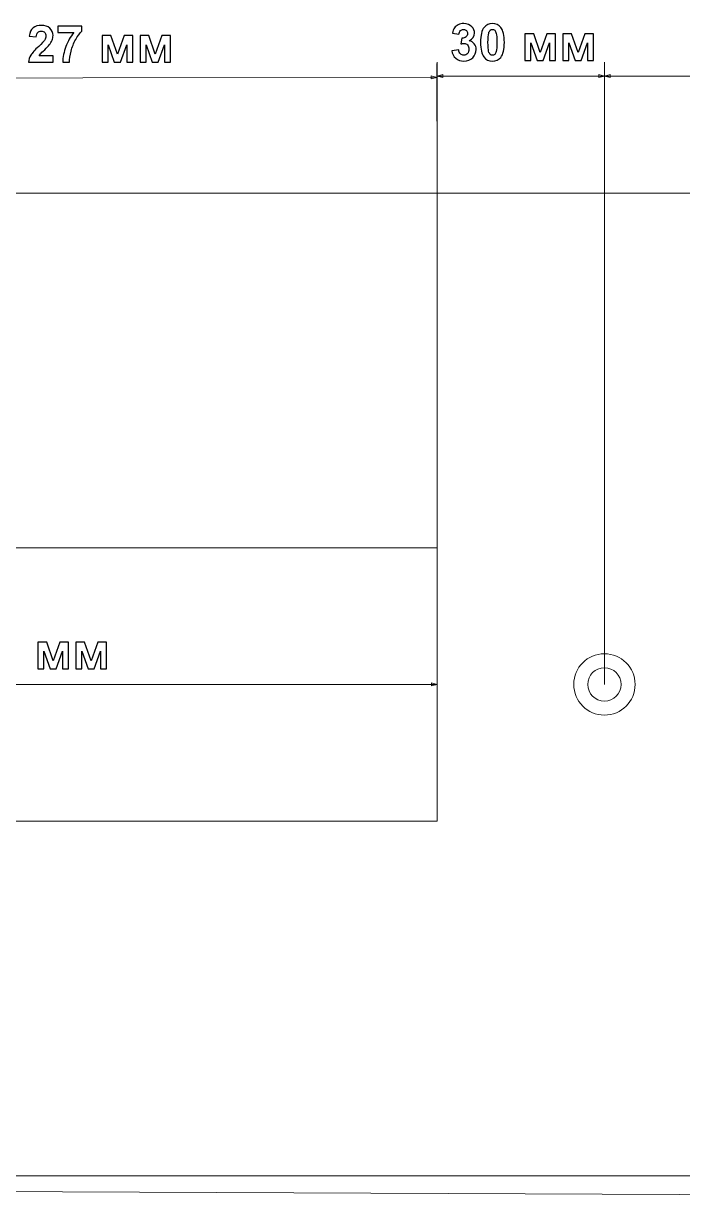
# Model space of a CAD drawing. Header units: centimetres. Extents: x -84 to 84, y -59 to 59.
# Drawn here: x -49.79 to -37.98, y 27.33 to 48.46 of the extents above; entities that cross this region are included whole.
import ezdxf

# ---------------------------------------------------------------- set-up
doc = ezdxf.new("R2010")
doc.units = ezdxf.units.CM
doc.header["$MEASUREMENT"] = 0
doc.layers.add('layer 1', color=7, linetype='Continuous')

msp = doc.modelspace()

# ---------------------------------------------------------------- linework, layer by layer
at = {"layer": 'layer 1', "color": 155}
for points, knots in [([(-49.25824, 47.88085), (-49.25824, 47.88085), (-49.25824, 47.76436), (-49.25824, 47.76436), (-49.25824, 47.76436), (-49.25824, 47.76436), (-49.69942, 47.76436), (-49.69942, 47.76436), (-49.69942, 47.76436), (-49.69468, 47.80869), (-49.68031, 47.85058), (-49.65646, 47.89017), (-49.65646, 47.89017), (-49.63262, 47.92977), (-49.58538, 47.98235), (-49.51506, 48.04793), (-49.51506, 48.04793), (-49.45834, 48.10083), (-49.42364, 48.13675), (-49.4108, 48.15555), (-49.4108, 48.15555), (-49.39353, 48.18154), (-49.38481, 48.20722), (-49.38481, 48.23275), (-49.38481, 48.23275), (-49.38481, 48.26088), (-49.3923, 48.28244), (-49.40744, 48.29757), (-49.40744, 48.29757), (-49.42242, 48.3127), (-49.44321, 48.3202), (-49.46966, 48.3202), (-49.46966, 48.3202), (-49.49595, 48.3202), (-49.51674, 48.31225), (-49.53233, 48.29635), (-49.53233, 48.29635), (-49.54777, 48.2806), (-49.55664, 48.25431), (-49.55908, 48.21747), (-49.55908, 48.21747), (-49.55908, 48.21747), (-49.68474, 48.23), (-49.68474, 48.23), (-49.68474, 48.23), (-49.67725, 48.2994), (-49.65386, 48.34924), (-49.61442, 48.37951), (-49.61442, 48.37951), (-49.57498, 48.40962), (-49.52576, 48.42476), (-49.4666, 48.42476), (-49.4666, 48.42476), (-49.40178, 48.42476), (-49.35088, 48.40718), (-49.31373, 48.37217), (-49.31373, 48.37217), (-49.27673, 48.33716), (-49.25824, 48.2936), (-49.25824, 48.24147), (-49.25824, 48.24147), (-49.25824, 48.21181), (-49.26359, 48.18368), (-49.27414, 48.15678), (-49.27414, 48.15678), (-49.28468, 48.13003), (-49.3015, 48.10205), (-49.32458, 48.0727), (-49.32458, 48.0727), (-49.33972, 48.05313), (-49.36739, 48.02516), (-49.40713, 47.98862), (-49.40713, 47.98862), (-49.44703, 47.95208), (-49.47225, 47.92793), (-49.4828, 47.91585), (-49.4828, 47.91585), (-49.4935, 47.90393), (-49.50206, 47.89216), (-49.50864, 47.88085), (-49.50864, 47.88085), (-49.50864, 47.88085), (-49.25824, 47.88085), (-49.25824, 47.88085)], [0, 0, 0, 0, 0.04545455, 0.04545455, 0.04545455, 0.04545455, 0.09090909, 0.09090909, 0.09090909, 0.09090909, 0.13636364, 0.13636364, 0.13636364, 0.13636364, 0.18181818, 0.18181818, 0.18181818, 0.18181818, 0.22727273, 0.22727273, 0.22727273, 0.22727273, 0.27272727, 0.27272727, 0.27272727, 0.27272727, 0.31818182, 0.31818182, 0.31818182, 0.31818182, 0.36363636, 0.36363636, 0.36363636, 0.36363636, 0.40909091, 0.40909091, 0.40909091, 0.40909091, 0.45454545, 0.45454545, 0.45454545, 0.45454545, 0.5, 0.5, 0.5, 0.5, 0.54545455, 0.54545455, 0.54545455, 0.54545455, 0.59090909, 0.59090909, 0.59090909, 0.59090909, 0.63636364, 0.63636364, 0.63636364, 0.63636364, 0.68181818, 0.68181818, 0.68181818, 0.68181818, 0.72727273, 0.72727273, 0.72727273, 0.72727273, 0.77272727, 0.77272727, 0.77272727, 0.77272727, 0.81818182, 0.81818182, 0.81818182, 0.81818182, 0.86363636, 0.86363636, 0.86363636, 0.86363636, 0.90909091, 0.90909091, 0.90909091, 0.90909091, 1, 1, 1, 1]), ([(-49.1737, 48.29635), (-49.1737, 48.29635), (-49.1737, 48.41283), (-49.1737, 48.41283), (-49.1737, 48.41283), (-49.1737, 48.41283), (-48.7426, 48.41283), (-48.7426, 48.41283), (-48.7426, 48.41283), (-48.7426, 48.41283), (-48.7426, 48.32111), (-48.7426, 48.32111), (-48.7426, 48.32111), (-48.77822, 48.28611), (-48.8143, 48.23596), (-48.85114, 48.17054), (-48.85114, 48.17054), (-48.88783, 48.10511), (-48.91596, 48.03555), (-48.93522, 47.96187), (-48.93522, 47.96187), (-48.95448, 47.88818), (-48.96396, 47.8223), (-48.96365, 47.76436), (-48.96365, 47.76436), (-48.96365, 47.76436), (-49.08473, 47.76436), (-49.08473, 47.76436), (-49.08473, 47.76436), (-49.08259, 47.85532), (-49.06394, 47.94811), (-49.02862, 48.04274), (-49.02862, 48.04274), (-48.99316, 48.13721), (-48.94607, 48.2219), (-48.88691, 48.29635), (-48.88691, 48.29635), (-48.88691, 48.29635), (-49.1737, 48.29635), (-49.1737, 48.29635)], [0, 0, 0, 0, 0.09090909, 0.09090909, 0.09090909, 0.09090909, 0.18181818, 0.18181818, 0.18181818, 0.18181818, 0.27272727, 0.27272727, 0.27272727, 0.27272727, 0.36363636, 0.36363636, 0.36363636, 0.36363636, 0.45454545, 0.45454545, 0.45454545, 0.45454545, 0.54545455, 0.54545455, 0.54545455, 0.54545455, 0.63636364, 0.63636364, 0.63636364, 0.63636364, 0.72727273, 0.72727273, 0.72727273, 0.72727273, 0.81818182, 0.81818182, 0.81818182, 0.81818182, 1, 1, 1, 1]), ([(-42.11126, 47.97013), (-42.11126, 47.97013), (-41.98927, 47.98496), (-41.98927, 47.98496), (-41.98927, 47.98496), (-41.98544, 47.95377), (-41.97505, 47.92992), (-41.95808, 47.91341), (-41.95808, 47.91341), (-41.94111, 47.8969), (-41.92063, 47.88865), (-41.89663, 47.88865), (-41.89663, 47.88865), (-41.87079, 47.88865), (-41.84908, 47.89859), (-41.83135, 47.91831), (-41.83135, 47.91831), (-41.81377, 47.93803), (-41.8049, 47.96463), (-41.8049, 47.99826), (-41.8049, 47.99826), (-41.8049, 48.0299), (-41.81331, 48.05512), (-41.83028, 48.07362), (-41.83028, 48.07362), (-41.84725, 48.09212), (-41.86789, 48.10144), (-41.89235, 48.10144), (-41.89235, 48.10144), (-41.9084, 48.10144), (-41.92751, 48.09823), (-41.94982, 48.09197), (-41.94982, 48.09197), (-41.94982, 48.09197), (-41.93591, 48.19408), (-41.93591, 48.19408), (-41.93591, 48.19408), (-41.90198, 48.19317), (-41.87614, 48.20066), (-41.85826, 48.2164), (-41.85826, 48.2164), (-41.84037, 48.232), (-41.8315, 48.25294), (-41.8315, 48.27908), (-41.8315, 48.27908), (-41.8315, 48.30125), (-41.83808, 48.31883), (-41.85122, 48.33213), (-41.85122, 48.33213), (-41.86437, 48.34527), (-41.8818, 48.35185), (-41.90366, 48.35185), (-41.90366, 48.35185), (-41.92521, 48.35185), (-41.94356, 48.34435), (-41.95869, 48.32937), (-41.95869, 48.32937), (-41.97398, 48.31439), (-41.98315, 48.29253), (-41.98651, 48.26379), (-41.98651, 48.26379), (-41.98651, 48.26379), (-42.10208, 48.28351), (-42.10208, 48.28351), (-42.10208, 48.28351), (-42.09398, 48.32356), (-42.0819, 48.35551), (-42.06555, 48.37951), (-42.06555, 48.37951), (-42.04934, 48.40336), (-42.02657, 48.42217), (-41.99752, 48.43592), (-41.99752, 48.43592), (-41.96848, 48.44953), (-41.93576, 48.45641), (-41.89968, 48.45641), (-41.89968, 48.45641), (-41.83792, 48.45641), (-41.78839, 48.43669), (-41.75109, 48.39709), (-41.75109, 48.39709), (-41.72037, 48.36469), (-41.70493, 48.328), (-41.70493, 48.28718), (-41.70493, 48.28718), (-41.70493, 48.2294), (-41.73642, 48.18308), (-41.79955, 48.14868), (-41.79955, 48.14868), (-41.76195, 48.14058), (-41.73199, 48.12254), (-41.70936, 48.09441), (-41.70936, 48.09441), (-41.68689, 48.06628), (-41.67558, 48.03235), (-41.67558, 47.9926), (-41.67558, 47.9926), (-41.67558, 47.93497), (-41.69667, 47.88574), (-41.73871, 47.84508), (-41.73871, 47.84508), (-41.78075, 47.80442), (-41.83303, 47.78409), (-41.89571, 47.78409), (-41.89571, 47.78409), (-41.95502, 47.78409), (-42.00425, 47.80121), (-42.04323, 47.8356), (-42.04323, 47.8356), (-42.08236, 47.86985), (-42.10499, 47.91464), (-42.11126, 47.97013)], [0, 0, 0, 0, 0.03448276, 0.03448276, 0.03448276, 0.03448276, 0.06896552, 0.06896552, 0.06896552, 0.06896552, 0.10344828, 0.10344828, 0.10344828, 0.10344828, 0.13793103, 0.13793103, 0.13793103, 0.13793103, 0.17241379, 0.17241379, 0.17241379, 0.17241379, 0.20689655, 0.20689655, 0.20689655, 0.20689655, 0.24137931, 0.24137931, 0.24137931, 0.24137931, 0.27586207, 0.27586207, 0.27586207, 0.27586207, 0.31034483, 0.31034483, 0.31034483, 0.31034483, 0.34482759, 0.34482759, 0.34482759, 0.34482759, 0.37931034, 0.37931034, 0.37931034, 0.37931034, 0.4137931, 0.4137931, 0.4137931, 0.4137931, 0.44827586, 0.44827586, 0.44827586, 0.44827586, 0.48275862, 0.48275862, 0.48275862, 0.48275862, 0.51724138, 0.51724138, 0.51724138, 0.51724138, 0.55172414, 0.55172414, 0.55172414, 0.55172414, 0.5862069, 0.5862069, 0.5862069, 0.5862069, 0.62068966, 0.62068966, 0.62068966, 0.62068966, 0.65517241, 0.65517241, 0.65517241, 0.65517241, 0.68965517, 0.68965517, 0.68965517, 0.68965517, 0.72413793, 0.72413793, 0.72413793, 0.72413793, 0.75862069, 0.75862069, 0.75862069, 0.75862069, 0.79310345, 0.79310345, 0.79310345, 0.79310345, 0.82758621, 0.82758621, 0.82758621, 0.82758621, 0.86206897, 0.86206897, 0.86206897, 0.86206897, 0.89655172, 0.89655172, 0.89655172, 0.89655172, 0.93103448, 0.93103448, 0.93103448, 0.93103448, 1, 1, 1, 1]), ([(-41.3842, 48.45641), (-41.32061, 48.45641), (-41.27093, 48.43363), (-41.235, 48.38808), (-41.235, 48.38808), (-41.19235, 48.33427), (-41.17095, 48.24484), (-41.17095, 48.12009), (-41.17095, 48.12009), (-41.17095, 47.99551), (-41.1925, 47.90592), (-41.23546, 47.8515), (-41.23546, 47.8515), (-41.27108, 47.80656), (-41.32061, 47.78409), (-41.3842, 47.78409), (-41.3842, 47.78409), (-41.4481, 47.78409), (-41.49962, 47.8087), (-41.53875, 47.85792), (-41.53875, 47.85792), (-41.57789, 47.90715), (-41.59746, 47.99505), (-41.59746, 48.12132), (-41.59746, 48.12132), (-41.59746, 48.24529), (-41.5759, 48.33457), (-41.53295, 48.38899), (-41.53295, 48.38899), (-41.49733, 48.43394), (-41.4478, 48.45641), (-41.3842, 48.45641)], [0, 0, 0, 0, 0.11111111, 0.11111111, 0.11111111, 0.11111111, 0.22222222, 0.22222222, 0.22222222, 0.22222222, 0.33333333, 0.33333333, 0.33333333, 0.33333333, 0.44444444, 0.44444444, 0.44444444, 0.44444444, 0.55555556, 0.55555556, 0.55555556, 0.55555556, 0.66666667, 0.66666667, 0.66666667, 0.66666667, 0.77777778, 0.77777778, 0.77777778, 0.77777778, 1, 1, 1, 1]), ([(-48.37755, 48.2404), (-48.37755, 48.2404), (-48.22071, 48.2404), (-48.22071, 48.2404), (-48.22071, 48.2404), (-48.22071, 48.2404), (-48.10376, 47.90867), (-48.10376, 47.90867), (-48.10376, 47.90867), (-48.10376, 47.90867), (-47.98483, 48.2404), (-47.98483, 48.2404), (-47.98483, 48.2404), (-47.98483, 48.2404), (-47.82905, 48.2404), (-47.82905, 48.2404), (-47.82905, 48.2404), (-47.82905, 48.2404), (-47.82905, 47.76436), (-47.82905, 47.76436), (-47.82905, 47.76436), (-47.82905, 47.76436), (-47.93637, 47.76436), (-47.93637, 47.76436), (-47.93637, 47.76436), (-47.93637, 47.76436), (-47.93637, 48.07774), (-47.93637, 48.07774), (-47.93637, 48.07774), (-47.93637, 48.07774), (-48.05163, 47.76436), (-48.05163, 47.76436), (-48.05163, 47.76436), (-48.05163, 47.76436), (-48.15971, 47.76436), (-48.15971, 47.76436), (-48.15971, 47.76436), (-48.15971, 47.76436), (-48.27024, 48.07774), (-48.27024, 48.07774), (-48.27024, 48.07774), (-48.27024, 48.07774), (-48.27024, 47.76436), (-48.27024, 47.76436), (-48.27024, 47.76436), (-48.27024, 47.76436), (-48.37755, 47.76436), (-48.37755, 47.76436), (-48.37755, 47.76436), (-48.37755, 47.76436), (-48.37755, 48.2404), (-48.37755, 48.2404)], [0, 0, 0, 0, 0.07142857, 0.07142857, 0.07142857, 0.07142857, 0.14285714, 0.14285714, 0.14285714, 0.14285714, 0.21428571, 0.21428571, 0.21428571, 0.21428571, 0.28571429, 0.28571429, 0.28571429, 0.28571429, 0.35714286, 0.35714286, 0.35714286, 0.35714286, 0.42857143, 0.42857143, 0.42857143, 0.42857143, 0.5, 0.5, 0.5, 0.5, 0.57142857, 0.57142857, 0.57142857, 0.57142857, 0.64285714, 0.64285714, 0.64285714, 0.64285714, 0.71428571, 0.71428571, 0.71428571, 0.71428571, 0.78571429, 0.78571429, 0.78571429, 0.78571429, 0.85714286, 0.85714286, 0.85714286, 0.85714286, 1, 1, 1, 1]), ([(-47.69911, 48.2404), (-47.69911, 48.2404), (-47.54227, 48.2404), (-47.54227, 48.2404), (-47.54227, 48.2404), (-47.54227, 48.2404), (-47.42532, 47.90867), (-47.42532, 47.90867), (-47.42532, 47.90867), (-47.42532, 47.90867), (-47.30639, 48.2404), (-47.30639, 48.2404), (-47.30639, 48.2404), (-47.30639, 48.2404), (-47.15061, 48.2404), (-47.15061, 48.2404), (-47.15061, 48.2404), (-47.15061, 48.2404), (-47.15061, 47.76436), (-47.15061, 47.76436), (-47.15061, 47.76436), (-47.15061, 47.76436), (-47.25793, 47.76436), (-47.25793, 47.76436), (-47.25793, 47.76436), (-47.25793, 47.76436), (-47.25793, 48.07774), (-47.25793, 48.07774), (-47.25793, 48.07774), (-47.25793, 48.07774), (-47.37319, 47.76436), (-47.37319, 47.76436), (-47.37319, 47.76436), (-47.37319, 47.76436), (-47.48127, 47.76436), (-47.48127, 47.76436), (-47.48127, 47.76436), (-47.48127, 47.76436), (-47.5918, 48.07774), (-47.5918, 48.07774), (-47.5918, 48.07774), (-47.5918, 48.07774), (-47.5918, 47.76436), (-47.5918, 47.76436), (-47.5918, 47.76436), (-47.5918, 47.76436), (-47.69911, 47.76436), (-47.69911, 47.76436), (-47.69911, 47.76436), (-47.69911, 47.76436), (-47.69911, 48.2404), (-47.69911, 48.2404)], [0, 0, 0, 0, 0.07142857, 0.07142857, 0.07142857, 0.07142857, 0.14285714, 0.14285714, 0.14285714, 0.14285714, 0.21428571, 0.21428571, 0.21428571, 0.21428571, 0.28571429, 0.28571429, 0.28571429, 0.28571429, 0.35714286, 0.35714286, 0.35714286, 0.35714286, 0.42857143, 0.42857143, 0.42857143, 0.42857143, 0.5, 0.5, 0.5, 0.5, 0.57142857, 0.57142857, 0.57142857, 0.57142857, 0.64285714, 0.64285714, 0.64285714, 0.64285714, 0.71428571, 0.71428571, 0.71428571, 0.71428571, 0.78571429, 0.78571429, 0.78571429, 0.78571429, 0.85714286, 0.85714286, 0.85714286, 0.85714286, 1, 1, 1, 1]), ([(-41.3842, 48.35185), (-41.39918, 48.35185), (-41.41264, 48.34695), (-41.42426, 48.33717), (-41.42426, 48.33717), (-41.43603, 48.32754), (-41.4452, 48.31011), (-41.45162, 48.28489), (-41.45162, 48.28489), (-41.46018, 48.25233), (-41.46446, 48.19729), (-41.46446, 48.12009), (-41.46446, 48.12009), (-41.46446, 48.04274), (-41.46064, 47.9897), (-41.45299, 47.9608), (-41.45299, 47.9608), (-41.44535, 47.93191), (-41.43572, 47.91265), (-41.4241, 47.90302), (-41.4241, 47.90302), (-41.41248, 47.89339), (-41.39918, 47.88865), (-41.3842, 47.88865), (-41.3842, 47.88865), (-41.36922, 47.88865), (-41.35577, 47.89354), (-41.344, 47.90332), (-41.344, 47.90332), (-41.33238, 47.91296), (-41.32321, 47.93038), (-41.31679, 47.95561), (-41.31679, 47.95561), (-41.30823, 47.98786), (-41.30395, 48.04274), (-41.30395, 48.12009), (-41.30395, 48.12009), (-41.30395, 48.19729), (-41.30777, 48.25034), (-41.31541, 48.27923), (-41.31541, 48.27923), (-41.32306, 48.30812), (-41.33269, 48.32754), (-41.3443, 48.33717), (-41.3443, 48.33717), (-41.35592, 48.34695), (-41.36922, 48.35185), (-41.3842, 48.35185)], [0, 0, 0, 0, 0.07692308, 0.07692308, 0.07692308, 0.07692308, 0.15384615, 0.15384615, 0.15384615, 0.15384615, 0.23076923, 0.23076923, 0.23076923, 0.23076923, 0.30769231, 0.30769231, 0.30769231, 0.30769231, 0.38461538, 0.38461538, 0.38461538, 0.38461538, 0.46153846, 0.46153846, 0.46153846, 0.46153846, 0.53846154, 0.53846154, 0.53846154, 0.53846154, 0.61538462, 0.61538462, 0.61538462, 0.61538462, 0.69230769, 0.69230769, 0.69230769, 0.69230769, 0.76923077, 0.76923077, 0.76923077, 0.76923077, 0.84615385, 0.84615385, 0.84615385, 0.84615385, 1, 1, 1, 1]), ([(-40.80131, 48.27205), (-40.80131, 48.27205), (-40.64447, 48.27205), (-40.64447, 48.27205), (-40.64447, 48.27205), (-40.64447, 48.27205), (-40.52752, 47.94032), (-40.52752, 47.94032), (-40.52752, 47.94032), (-40.52752, 47.94032), (-40.40859, 48.27205), (-40.40859, 48.27205), (-40.40859, 48.27205), (-40.40859, 48.27205), (-40.25281, 48.27205), (-40.25281, 48.27205), (-40.25281, 48.27205), (-40.25281, 48.27205), (-40.25281, 47.79601), (-40.25281, 47.79601), (-40.25281, 47.79601), (-40.25281, 47.79601), (-40.36013, 47.79601), (-40.36013, 47.79601), (-40.36013, 47.79601), (-40.36013, 47.79601), (-40.36013, 48.10939), (-40.36013, 48.10939), (-40.36013, 48.10939), (-40.36013, 48.10939), (-40.47539, 47.79601), (-40.47539, 47.79601), (-40.47539, 47.79601), (-40.47539, 47.79601), (-40.58347, 47.79601), (-40.58347, 47.79601), (-40.58347, 47.79601), (-40.58347, 47.79601), (-40.694, 48.10939), (-40.694, 48.10939), (-40.694, 48.10939), (-40.694, 48.10939), (-40.694, 47.79601), (-40.694, 47.79601), (-40.694, 47.79601), (-40.694, 47.79601), (-40.80131, 47.79601), (-40.80131, 47.79601), (-40.80131, 47.79601), (-40.80131, 47.79601), (-40.80131, 48.27205), (-40.80131, 48.27205)], [0, 0, 0, 0, 0.07142857, 0.07142857, 0.07142857, 0.07142857, 0.14285714, 0.14285714, 0.14285714, 0.14285714, 0.21428571, 0.21428571, 0.21428571, 0.21428571, 0.28571429, 0.28571429, 0.28571429, 0.28571429, 0.35714286, 0.35714286, 0.35714286, 0.35714286, 0.42857143, 0.42857143, 0.42857143, 0.42857143, 0.5, 0.5, 0.5, 0.5, 0.57142857, 0.57142857, 0.57142857, 0.57142857, 0.64285714, 0.64285714, 0.64285714, 0.64285714, 0.71428571, 0.71428571, 0.71428571, 0.71428571, 0.78571429, 0.78571429, 0.78571429, 0.78571429, 0.85714286, 0.85714286, 0.85714286, 0.85714286, 1, 1, 1, 1]), ([(-40.12287, 48.27205), (-40.12287, 48.27205), (-39.96603, 48.27205), (-39.96603, 48.27205), (-39.96603, 48.27205), (-39.96603, 48.27205), (-39.84908, 47.94032), (-39.84908, 47.94032), (-39.84908, 47.94032), (-39.84908, 47.94032), (-39.73015, 48.27205), (-39.73015, 48.27205), (-39.73015, 48.27205), (-39.73015, 48.27205), (-39.57437, 48.27205), (-39.57437, 48.27205), (-39.57437, 48.27205), (-39.57437, 48.27205), (-39.57437, 47.79601), (-39.57437, 47.79601), (-39.57437, 47.79601), (-39.57437, 47.79601), (-39.68169, 47.79601), (-39.68169, 47.79601), (-39.68169, 47.79601), (-39.68169, 47.79601), (-39.68169, 48.10939), (-39.68169, 48.10939), (-39.68169, 48.10939), (-39.68169, 48.10939), (-39.79695, 47.79601), (-39.79695, 47.79601), (-39.79695, 47.79601), (-39.79695, 47.79601), (-39.90503, 47.79601), (-39.90503, 47.79601), (-39.90503, 47.79601), (-39.90503, 47.79601), (-40.01556, 48.10939), (-40.01556, 48.10939), (-40.01556, 48.10939), (-40.01556, 48.10939), (-40.01556, 47.79601), (-40.01556, 47.79601), (-40.01556, 47.79601), (-40.01556, 47.79601), (-40.12287, 47.79601), (-40.12287, 47.79601), (-40.12287, 47.79601), (-40.12287, 47.79601), (-40.12287, 48.27205), (-40.12287, 48.27205)], [0, 0, 0, 0, 0.07142857, 0.07142857, 0.07142857, 0.07142857, 0.14285714, 0.14285714, 0.14285714, 0.14285714, 0.21428571, 0.21428571, 0.21428571, 0.21428571, 0.28571429, 0.28571429, 0.28571429, 0.28571429, 0.35714286, 0.35714286, 0.35714286, 0.35714286, 0.42857143, 0.42857143, 0.42857143, 0.42857143, 0.5, 0.5, 0.5, 0.5, 0.57142857, 0.57142857, 0.57142857, 0.57142857, 0.64285714, 0.64285714, 0.64285714, 0.64285714, 0.71428571, 0.71428571, 0.71428571, 0.71428571, 0.78571429, 0.78571429, 0.78571429, 0.78571429, 0.85714286, 0.85714286, 0.85714286, 0.85714286, 1, 1, 1, 1]), ([(-49.52742, 37.37005), (-49.52742, 37.37005), (-49.37058, 37.37005), (-49.37058, 37.37005), (-49.37058, 37.37005), (-49.37058, 37.37005), (-49.25363, 37.03832), (-49.25363, 37.03832), (-49.25363, 37.03832), (-49.25363, 37.03832), (-49.1347, 37.37005), (-49.1347, 37.37005), (-49.1347, 37.37005), (-49.1347, 37.37005), (-48.97892, 37.37005), (-48.97892, 37.37005), (-48.97892, 37.37005), (-48.97892, 37.37005), (-48.97892, 36.89401), (-48.97892, 36.89401), (-48.97892, 36.89401), (-48.97892, 36.89401), (-49.08624, 36.89401), (-49.08624, 36.89401), (-49.08624, 36.89401), (-49.08624, 36.89401), (-49.08624, 37.20739), (-49.08624, 37.20739), (-49.08624, 37.20739), (-49.08624, 37.20739), (-49.2015, 36.89401), (-49.2015, 36.89401), (-49.2015, 36.89401), (-49.2015, 36.89401), (-49.30958, 36.89401), (-49.30958, 36.89401), (-49.30958, 36.89401), (-49.30958, 36.89401), (-49.42011, 37.20739), (-49.42011, 37.20739), (-49.42011, 37.20739), (-49.42011, 37.20739), (-49.42011, 36.89401), (-49.42011, 36.89401), (-49.42011, 36.89401), (-49.42011, 36.89401), (-49.52742, 36.89401), (-49.52742, 36.89401), (-49.52742, 36.89401), (-49.52742, 36.89401), (-49.52742, 37.37005), (-49.52742, 37.37005)], [0, 0, 0, 0, 0.07142857, 0.07142857, 0.07142857, 0.07142857, 0.14285714, 0.14285714, 0.14285714, 0.14285714, 0.21428571, 0.21428571, 0.21428571, 0.21428571, 0.28571429, 0.28571429, 0.28571429, 0.28571429, 0.35714286, 0.35714286, 0.35714286, 0.35714286, 0.42857143, 0.42857143, 0.42857143, 0.42857143, 0.5, 0.5, 0.5, 0.5, 0.57142857, 0.57142857, 0.57142857, 0.57142857, 0.64285714, 0.64285714, 0.64285714, 0.64285714, 0.71428571, 0.71428571, 0.71428571, 0.71428571, 0.78571429, 0.78571429, 0.78571429, 0.78571429, 0.85714286, 0.85714286, 0.85714286, 0.85714286, 1, 1, 1, 1]), ([(-48.84898, 37.37005), (-48.84898, 37.37005), (-48.69214, 37.37005), (-48.69214, 37.37005), (-48.69214, 37.37005), (-48.69214, 37.37005), (-48.57519, 37.03832), (-48.57519, 37.03832), (-48.57519, 37.03832), (-48.57519, 37.03832), (-48.45626, 37.37005), (-48.45626, 37.37005), (-48.45626, 37.37005), (-48.45626, 37.37005), (-48.30048, 37.37005), (-48.30048, 37.37005), (-48.30048, 37.37005), (-48.30048, 37.37005), (-48.30048, 36.89401), (-48.30048, 36.89401), (-48.30048, 36.89401), (-48.30048, 36.89401), (-48.4078, 36.89401), (-48.4078, 36.89401), (-48.4078, 36.89401), (-48.4078, 36.89401), (-48.4078, 37.20739), (-48.4078, 37.20739), (-48.4078, 37.20739), (-48.4078, 37.20739), (-48.52306, 36.89401), (-48.52306, 36.89401), (-48.52306, 36.89401), (-48.52306, 36.89401), (-48.63114, 36.89401), (-48.63114, 36.89401), (-48.63114, 36.89401), (-48.63114, 36.89401), (-48.74167, 37.20739), (-48.74167, 37.20739), (-48.74167, 37.20739), (-48.74167, 37.20739), (-48.74167, 36.89401), (-48.74167, 36.89401), (-48.74167, 36.89401), (-48.74167, 36.89401), (-48.84898, 36.89401), (-48.84898, 36.89401), (-48.84898, 36.89401), (-48.84898, 36.89401), (-48.84898, 37.37005), (-48.84898, 37.37005)], [0, 0, 0, 0, 0.07142857, 0.07142857, 0.07142857, 0.07142857, 0.14285714, 0.14285714, 0.14285714, 0.14285714, 0.21428571, 0.21428571, 0.21428571, 0.21428571, 0.28571429, 0.28571429, 0.28571429, 0.28571429, 0.35714286, 0.35714286, 0.35714286, 0.35714286, 0.42857143, 0.42857143, 0.42857143, 0.42857143, 0.5, 0.5, 0.5, 0.5, 0.57142857, 0.57142857, 0.57142857, 0.57142857, 0.64285714, 0.64285714, 0.64285714, 0.64285714, 0.71428571, 0.71428571, 0.71428571, 0.71428571, 0.78571429, 0.78571429, 0.78571429, 0.78571429, 0.85714286, 0.85714286, 0.85714286, 0.85714286, 1, 1, 1, 1])]:
    msp.add_open_spline(points, degree=3, knots=knots, dxfattribs=at)
at = {"layer": 'layer 1', "color": 155, "lineweight": 9}
for points in [[(-42.37765, 36.86422), (-42.37765, 36.86422), (-42.37765, 47.76622), (-42.37765, 47.76622)], [(-39.3777, 36.61422), (-39.3777, 36.61422), (-39.3777, 47.76622), (-39.3777, 47.76622)], [(-39.3777, 36.61422), (-39.3777, 36.61422), (-39.3777, 47.76622), (-39.3777, 47.76622)], [(-42.37784, 45.66885), (-42.37784, 45.66885), (-42.37947, 47.74075), (-42.37947, 47.74075)], [(-55.07586, 47.48076), (-55.07586, 47.48076), (-42.37928, 47.49076), (-42.37928, 47.49076)], [(-42.37765, 47.51622), (-42.37765, 47.51622), (-39.3777, 47.51622), (-39.3777, 47.51622)], [(-39.3777, 47.51622), (-39.3777, 47.51622), (-16.3777, 47.51622), (-16.3777, 47.51622)], [(-42.37765, 38.81422), (-42.37765, 38.81422), (-42.37765, 36.36422), (-42.37765, 36.36422)], [(-57.37765, 36.61422), (-57.37765, 36.61422), (-42.37765, 36.61422), (-42.37765, 36.61422)], [(-57.39291, 27.55583), (-57.39291, 27.55583), (-4.86185, 27.33197), (-4.86185, 27.33197)]]:
    msp.add_open_spline(points, degree=3, dxfattribs=at)
for points in [[(-42.27605, 47.48899), (-42.27605, 47.48899), (-42.37765, 47.51622), (-42.37765, 47.51622), (-42.37765, 47.51622), (-42.37765, 47.51622), (-42.27605, 47.54344), (-42.27605, 47.54344), (-42.27605, 47.54344), (-42.27605, 47.54344), (-42.27605, 47.48899), (-42.27605, 47.48899)], [(-39.47929, 47.48899), (-39.47929, 47.48899), (-39.3777, 47.51622), (-39.3777, 47.51622), (-39.3777, 47.51622), (-39.3777, 47.51622), (-39.47929, 47.54344), (-39.47929, 47.54344), (-39.47929, 47.54344), (-39.47929, 47.54344), (-39.47929, 47.48899), (-39.47929, 47.48899)], [(-39.2761, 47.48899), (-39.2761, 47.48899), (-39.3777, 47.51622), (-39.3777, 47.51622), (-39.3777, 47.51622), (-39.3777, 47.51622), (-39.2761, 47.54344), (-39.2761, 47.54344), (-39.2761, 47.54344), (-39.2761, 47.54344), (-39.2761, 47.48899), (-39.2761, 47.48899)], [(-42.48085, 47.46345), (-42.48085, 47.46345), (-42.37928, 47.49076), (-42.37928, 47.49076), (-42.37928, 47.49076), (-42.37928, 47.49076), (-42.48089, 47.5179), (-42.48089, 47.5179), (-42.48089, 47.5179), (-42.48089, 47.5179), (-42.48085, 47.46345), (-42.48085, 47.46345)], [(-42.47924, 36.58699), (-42.47924, 36.58699), (-42.37765, 36.61422), (-42.37765, 36.61422), (-42.37765, 36.61422), (-42.37765, 36.61422), (-42.47924, 36.64144), (-42.47924, 36.64144), (-42.47924, 36.64144), (-42.47924, 36.64144), (-42.47924, 36.58699), (-42.47924, 36.58699)]]:
    msp.add_open_spline(points, degree=3, knots=[0, 0, 0, 0, 0.25, 0.25, 0.25, 0.25, 0.5, 0.5, 0.5, 0.5, 1, 1, 1, 1], dxfattribs=at)
at = {"layer": 'layer 1', "color": 254, "lineweight": 20}
msp.add_open_spline([(-54.95849, 45.41886), (-54.95849, 45.41886), (50.96113, 45.41886), (50.96113, 45.41886), (50.96113, 45.41886), (51.67024, 45.41886), (51.62215, 45.26184), (51.62143, 44.59441), (51.62143, 44.59441), (51.62143, 44.59441), (51.62143, 36.61422), (51.62143, 36.61422), (51.62143, 36.61422), (51.62143, 36.61422), (51.62143, 28.63403), (51.62143, 28.63403), (51.62143, 28.63403), (51.62215, 27.9666), (51.67024, 27.80958), (50.96113, 27.80958), (50.96113, 27.80958), (50.96113, 27.80958), (-54.95849, 27.80958), (-54.95849, 27.80958), (-54.95849, 27.80958), (-55.07312, 27.80958), (-55.07723, 27.80923), (-55.18469, 27.89076), (-55.18469, 27.89076), (-55.88335, 28.42084), (-56.58204, 28.95106), (-57.2807, 29.4812), (-57.2807, 29.4812), (-57.39009, 29.56414), (-57.37765, 29.51009), (-57.37765, 29.74279), (-57.37765, 29.74279), (-57.37765, 30.36287), (-57.37765, 33.54415), (-57.37765, 34.1642), (-57.37765, 34.1642), (-57.37765, 34.1642), (-42.37765, 34.1642), (-42.37765, 34.1642), (-42.37765, 34.1642), (-42.37765, 34.1642), (-42.37765, 39.06422), (-42.37765, 39.06422), (-42.37765, 39.06422), (-42.37765, 39.06422), (-57.37765, 39.06422), (-57.37765, 39.06422), (-57.37765, 39.06422), (-57.37765, 39.68427), (-57.37765, 42.86557), (-57.37765, 43.48565), (-57.37765, 43.48565), (-57.37765, 43.71835), (-57.39009, 43.6643), (-57.2807, 43.74724), (-57.2807, 43.74724), (-56.58204, 44.27738), (-55.88335, 44.8076), (-55.18469, 45.33768), (-55.18469, 45.33768), (-55.07723, 45.41921), (-55.07312, 45.41886), (-54.95849, 45.41886)], degree=3, knots=[0, 0, 0, 0, 0.05555556, 0.05555556, 0.05555556, 0.05555556, 0.11111111, 0.11111111, 0.11111111, 0.11111111, 0.16666667, 0.16666667, 0.16666667, 0.16666667, 0.22222222, 0.22222222, 0.22222222, 0.22222222, 0.27777778, 0.27777778, 0.27777778, 0.27777778, 0.33333333, 0.33333333, 0.33333333, 0.33333333, 0.38888889, 0.38888889, 0.38888889, 0.38888889, 0.44444444, 0.44444444, 0.44444444, 0.44444444, 0.5, 0.5, 0.5, 0.5, 0.55555556, 0.55555556, 0.55555556, 0.55555556, 0.61111111, 0.61111111, 0.61111111, 0.61111111, 0.66666667, 0.66666667, 0.66666667, 0.66666667, 0.72222222, 0.72222222, 0.72222222, 0.72222222, 0.77777778, 0.77777778, 0.77777778, 0.77777778, 0.83333333, 0.83333333, 0.83333333, 0.83333333, 0.88888889, 0.88888889, 0.88888889, 0.88888889, 1, 1, 1, 1], dxfattribs=at)
at = {"layer": 'layer 1', "color": 9, "lineweight": 20}
msp.add_open_spline([(-39.3777, 37.16422), (-39.07394, 37.16422), (-38.8277, 36.91798), (-38.8277, 36.61422), (-38.8277, 36.61422), (-38.8277, 36.31046), (-39.07394, 36.06422), (-39.3777, 36.06422), (-39.3777, 36.06422), (-39.68146, 36.06422), (-39.9277, 36.31046), (-39.9277, 36.61422), (-39.9277, 36.61422), (-39.9277, 36.91798), (-39.68146, 37.16422), (-39.3777, 37.16422)], degree=3, knots=[0, 0, 0, 0, 0.2, 0.2, 0.2, 0.2, 0.4, 0.4, 0.4, 0.4, 0.6, 0.6, 0.6, 0.6, 1, 1, 1, 1], dxfattribs=at)
at = {"layer": 'layer 1', "color": 7, "lineweight": 20}
msp.add_open_spline([(-39.3777, 36.91422), (-39.21201, 36.91422), (-39.0777, 36.77991), (-39.0777, 36.61422), (-39.0777, 36.61422), (-39.0777, 36.44853), (-39.21201, 36.31422), (-39.3777, 36.31422), (-39.3777, 36.31422), (-39.54339, 36.31422), (-39.6777, 36.44853), (-39.6777, 36.61422), (-39.6777, 36.61422), (-39.6777, 36.77991), (-39.54339, 36.91422), (-39.3777, 36.91422)], degree=3, knots=[0, 0, 0, 0, 0.2, 0.2, 0.2, 0.2, 0.4, 0.4, 0.4, 0.4, 0.6, 0.6, 0.6, 0.6, 1, 1, 1, 1], dxfattribs=at)

doc.saveas('drawing.dxf')
